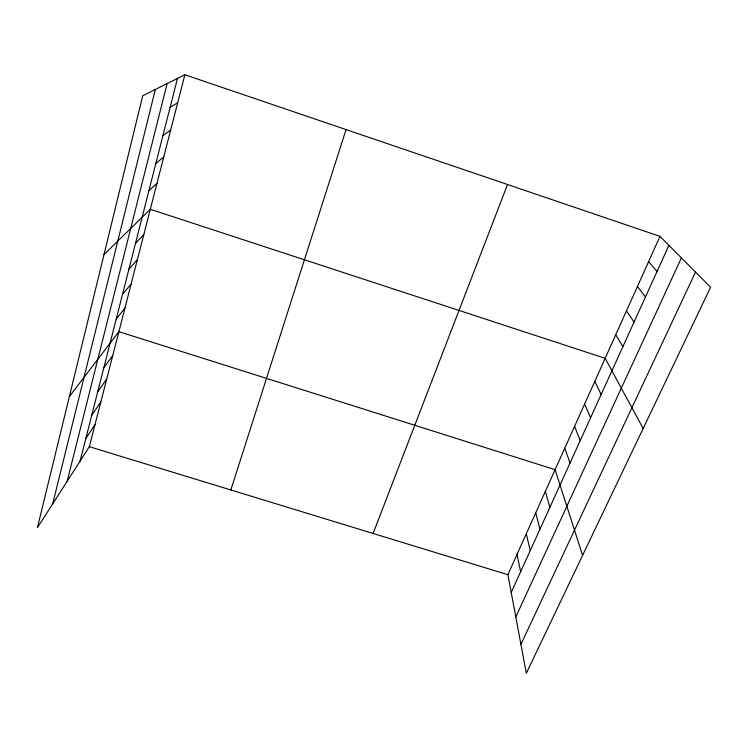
<?xml version="1.0" encoding="UTF-8"?>
<svg xmlns="http://www.w3.org/2000/svg" width="748" height="748" viewBox="0 0 748 748"><rect width="100%" height="100%" fill="white"/><g stroke="black" fill="none" stroke-linecap="round" stroke-linejoin="round"><path stroke-width="1.12" d="M52.687 503.881L155.35 89.47M67.133 481.347L167.113 83.608M80.036 461.226L177.472 78.437M184.868 74.753L142.718 95.772L37.4 527.733L89.339 446.696L184.868 74.753L659.97 236.368L710.6 287.232L526.321 673.247L507.901 574.698L659.97 236.368M230.833 489.968L346.044 129.582M373.102 533.474L507.518 184.504M511.221 592.453L668.908 245.353M515.802 616.978L681.4 257.892M520.926 644.365L695.509 272.066M85.814 438.496L95.043 424.518M91.714 415.336L100.84 401.938M97.717 391.746L106.749 378.937M103.832 367.707L112.761 355.515M69.396 396.515L118.885 331.663L555.11 469.669L582.589 555.381M116.239 318.975L124.944 308.083M122.532 294.282L131.115 284.062M128.937 269.112L137.398 259.603M135.463 243.455L143.794 234.676M103.991 254.601L150.32 209.281L605.151 358.32L643.158 428.501M148.917 190.628L156.968 183.41M155.846 163.419L163.737 157.024M162.905 135.659L170.647 130.133M170.114 107.338L177.687 102.719M89.339 446.696L507.901 574.698M648.591 261.678L657.071 271.421M637.427 286.512L645.449 296.984M626.469 310.897L634.061 322.07M615.716 334.824L622.878 346.67M594.782 381.396L601.149 394.505M584.599 404.06L590.583 417.758M574.595 426.313L580.214 440.591M564.768 448.183L570.032 463.003M545.329 491.427L549.911 507.294M535.727 512.791L539.972 529.163M526.283 533.792L530.22 550.64M517.018 554.427L520.636 571.734"/></g></svg>
